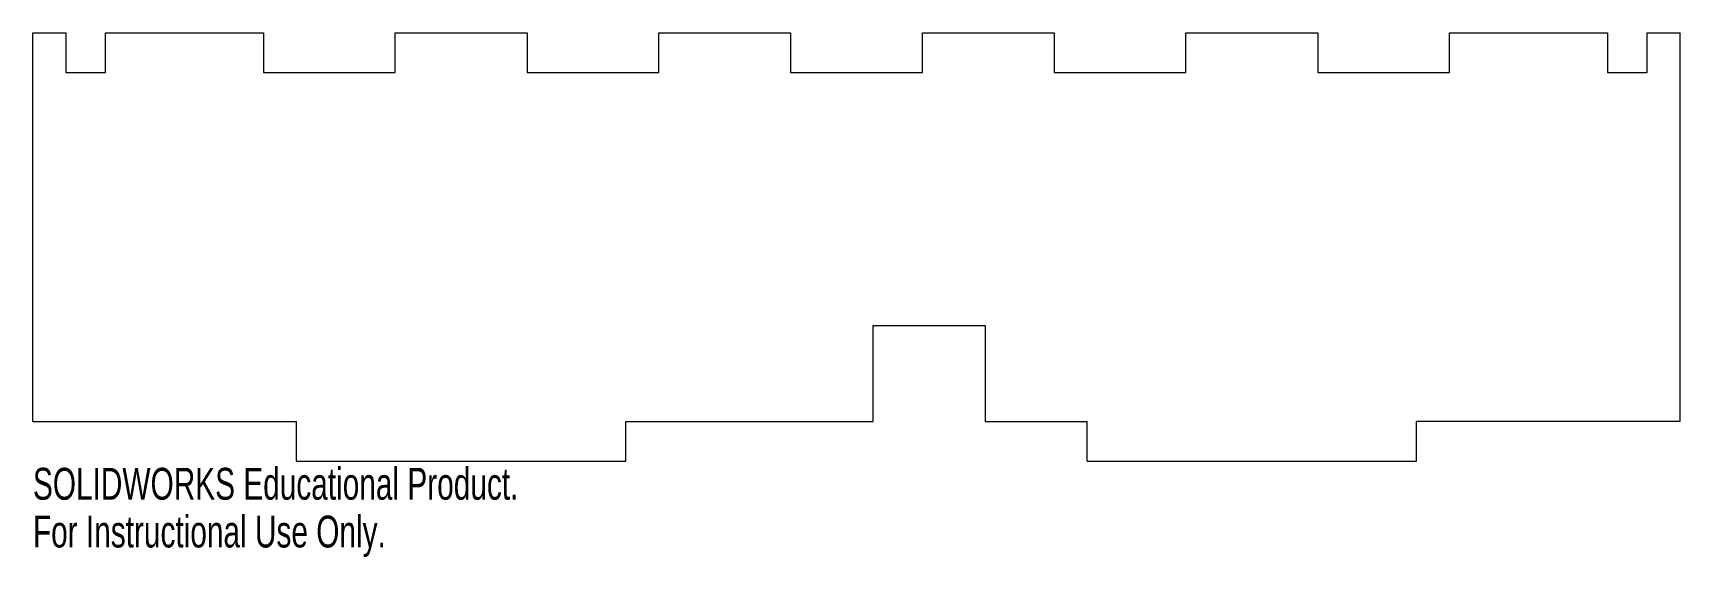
# Model space of a CAD drawing. Header units: millimetres. Extents: x -125 to 125, y -47 to 32.
import ezdxf

# ---------------------------------------------------------------- set-up
doc = ezdxf.new("R2010")
doc.units = ezdxf.units.MM
doc.styles.add('SLDTEXTSTYLE0', font='TXT', dxfattribs={"width": 0.7})

msp = doc.modelspace()

# ---------------------------------------------------------------- linework, layer by layer
at = {"color": 7, "linetype": 'Continuous', "lineweight": 15}
for p, q in [((-125, 32.5), (-120, 32.5)), ((-125, -26.5), (-125, 32.5)), ((-120, 32.5), (-120, 26.5)), ((-114, 32.5), (-90, 32.5)), ((-114, 26.5), (-114, 32.5)), ((-90, 32.5), (-90, 26.5)), ((-70, 32.5), (-50, 32.5)), ((-70, 26.5), (-70, 32.5)), ((-50, 32.5), (-50, 26.5)), ((-30, 32.5), (-10, 32.5)), ((-30, 26.5), (-30, 32.5)), ((-10, 32.5), (-10, 26.5)), ((10, 32.5), (30, 32.5)), ((10, 26.5), (10, 32.5)), ((30, 32.5), (30, 26.5)), ((50, 32.5), (70, 32.5)), ((50, 26.5), (50, 32.5)), ((70, 32.5), (70, 26.5)), ((90, 32.5), (114, 32.5)), ((90, 26.5), (90, 32.5)), ((114, 32.5), (114, 26.5)), ((120, 32.5), (125, 32.5)), ((120, 26.5), (120, 32.5)), ((125, -26.5), (125, 32.5)), ((-120, 26.5), (-114, 26.5)), ((-90, 26.5), (-70, 26.5)), ((-50, 26.5), (-30, 26.5)), ((-10, 26.5), (10, 26.5)), ((30, 26.5), (50, 26.5)), ((70, 26.5), (90, 26.5)), ((114, 26.5), (120, 26.5)), ((2.51, -26.5), (2.51, -11.9)), ((2.51, -11.9), (19.51, -11.9)), ((19.51, -11.9), (19.51, -26.5)), ((-125, -26.5), (-85, -26.5)), ((-85, -32.5), (-85, -26.5)), ((-35, -32.5), (-35, -26.5)), ((-35, -26.5), (2.51, -26.5)), ((19.51, -26.5), (35, -26.5)), ((35, -32.5), (35, -26.5)), ((85, -32.5), (85, -26.5)), ((125, -26.5), (85, -26.5)), ((-85, -32.5), (-35, -32.5)), ((35, -32.5), (85, -32.5))]:
    msp.add_line(p, q, dxfattribs=at)

# ---------------------------------------------------------------- texts
at = {"color": 7, "linetype": 'Continuous', "char_height": 4.8336, "attachment_point": 1, "style": 'SLDTEXTSTYLE0'}
for s, insert in [('SOLIDWORKS Educational Product.', (-125, -33.52)), ('For Instructional Use Only.', (-125, -40.77))]:
    msp.add_mtext(s, dxfattribs=dict(at, insert=insert))

doc.saveas('drawing.dxf')
